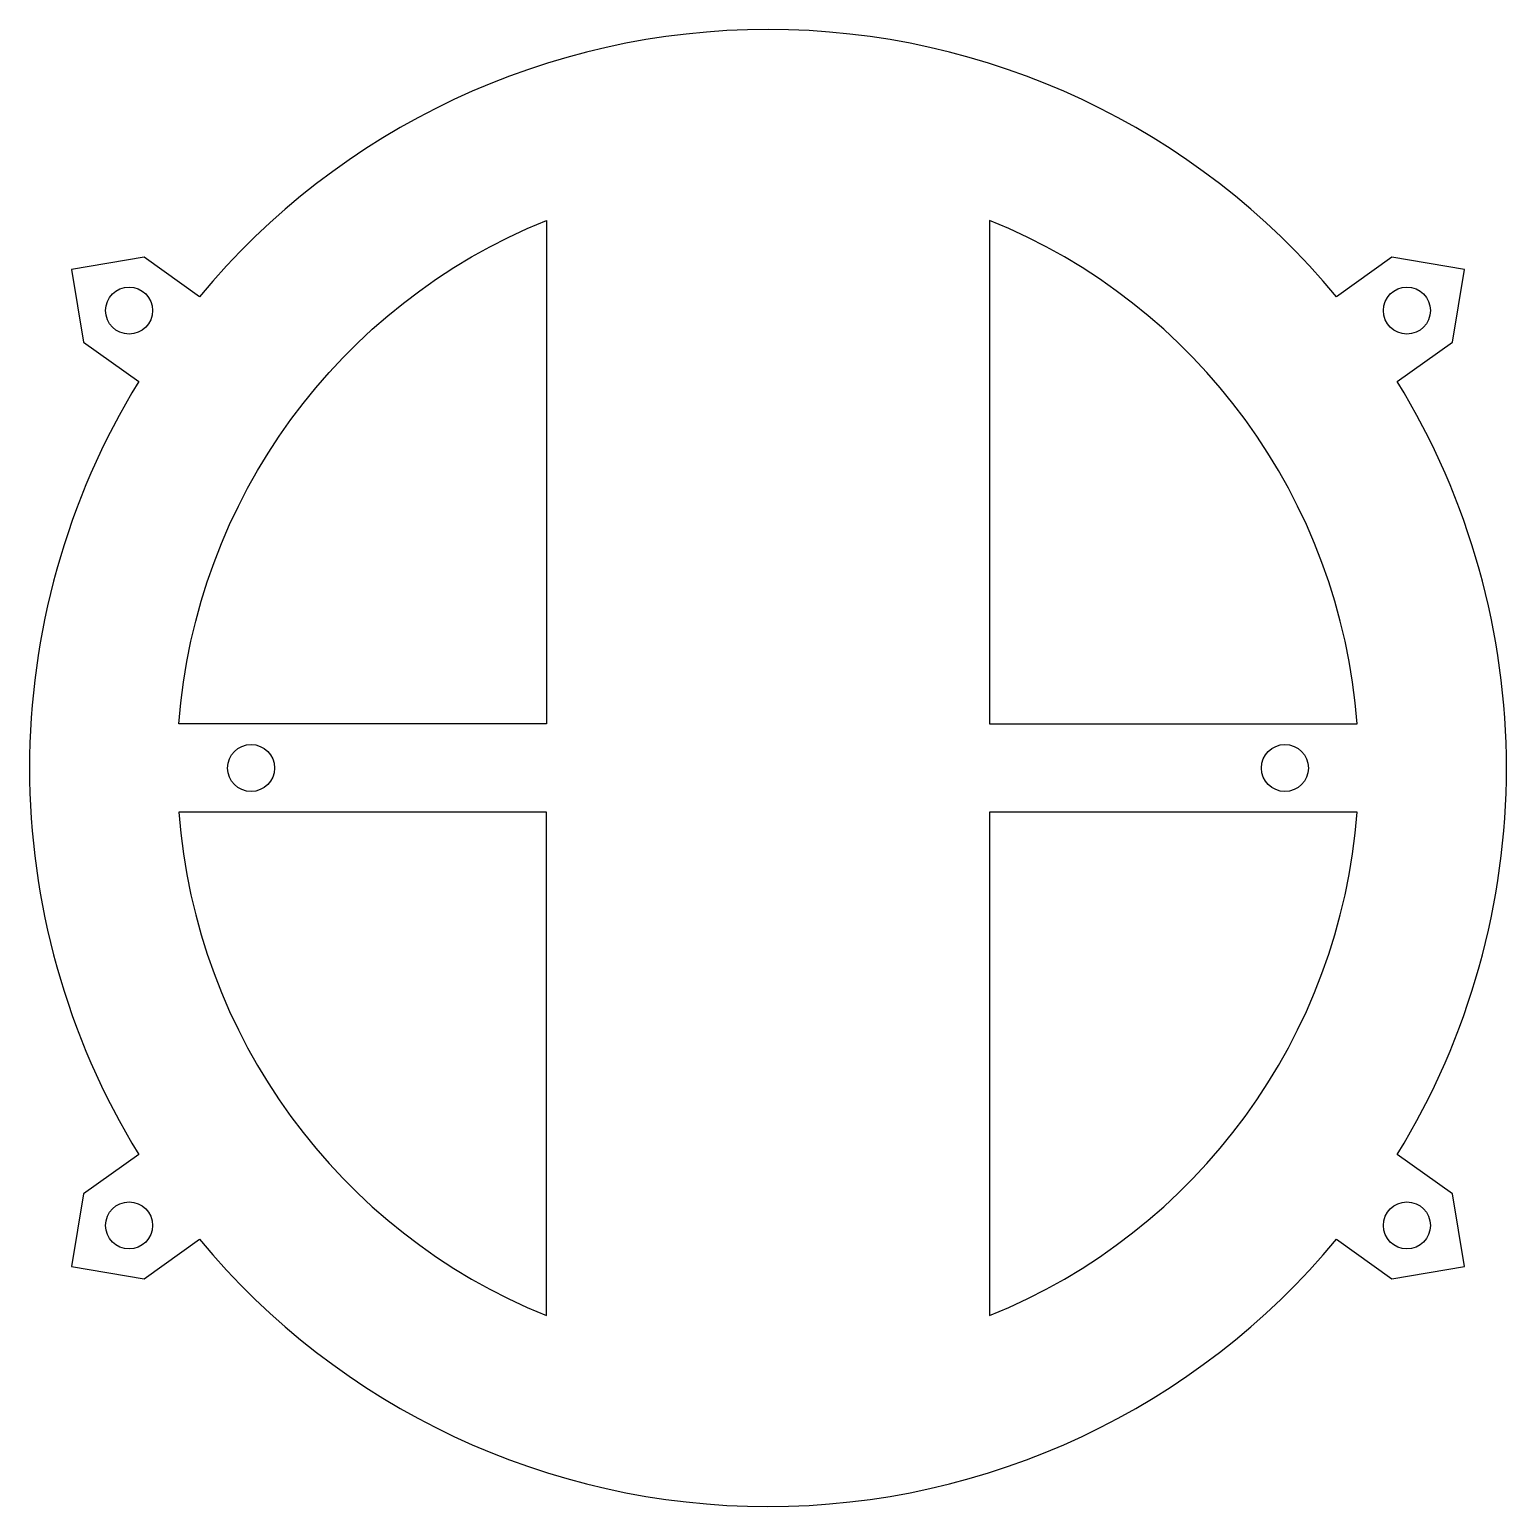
# Model space of a CAD drawing. Header units: millimetres. Extents: x -50 to 50, y -50 to 50.
import ezdxf

# ---------------------------------------------------------------- set-up
doc = ezdxf.new("R2010")
doc.units = ezdxf.units.MM
doc.layers.get('0').update_dxf_attribs({"linetype": 'CONTINUOUS'})

msp = doc.modelspace()

# ---------------------------------------------------------------- linework, layer by layer
for points in [[(-38.5, -31.91, 0.46998), (38.5, -31.91), (42.23, -34.58), (47.16, -33.76), (46.34, -28.83), (42.61, -26.16, 0.28245), (42.61, 26.16), (46.34, 28.83), (47.16, 33.76), (42.23, 34.58), (38.5, 31.91, 0.46998), (-38.5, 31.91), (-42.23, 34.58), (-47.16, 33.76), (-46.34, 28.83), (-42.61, 26.16, 0.28245), (-42.61, -26.16), (-46.34, -28.83), (-47.16, -33.76), (-42.23, -34.58)], [(-15, 37.08), (-15, 3), (-39.89, 3, -0.28521)], [(39.89, 3, 0.28521), (15, 37.08), (15, 3)], [(-39.89, -3, 0.28521), (-15, -37.08), (-15, -3)], [(15, -37.08, 0.28521), (39.89, -3), (15, -3)]]:
    msp.add_lwpolyline(points, format="xyb", close=True)
for centre in [(-43.26, 30.97), (43.26, 30.97), (-35, 0), (35, 0), (-43.26, -30.97), (43.26, -30.97)]:
    msp.add_circle(centre, 1.59)

doc.saveas('drawing.dxf')
